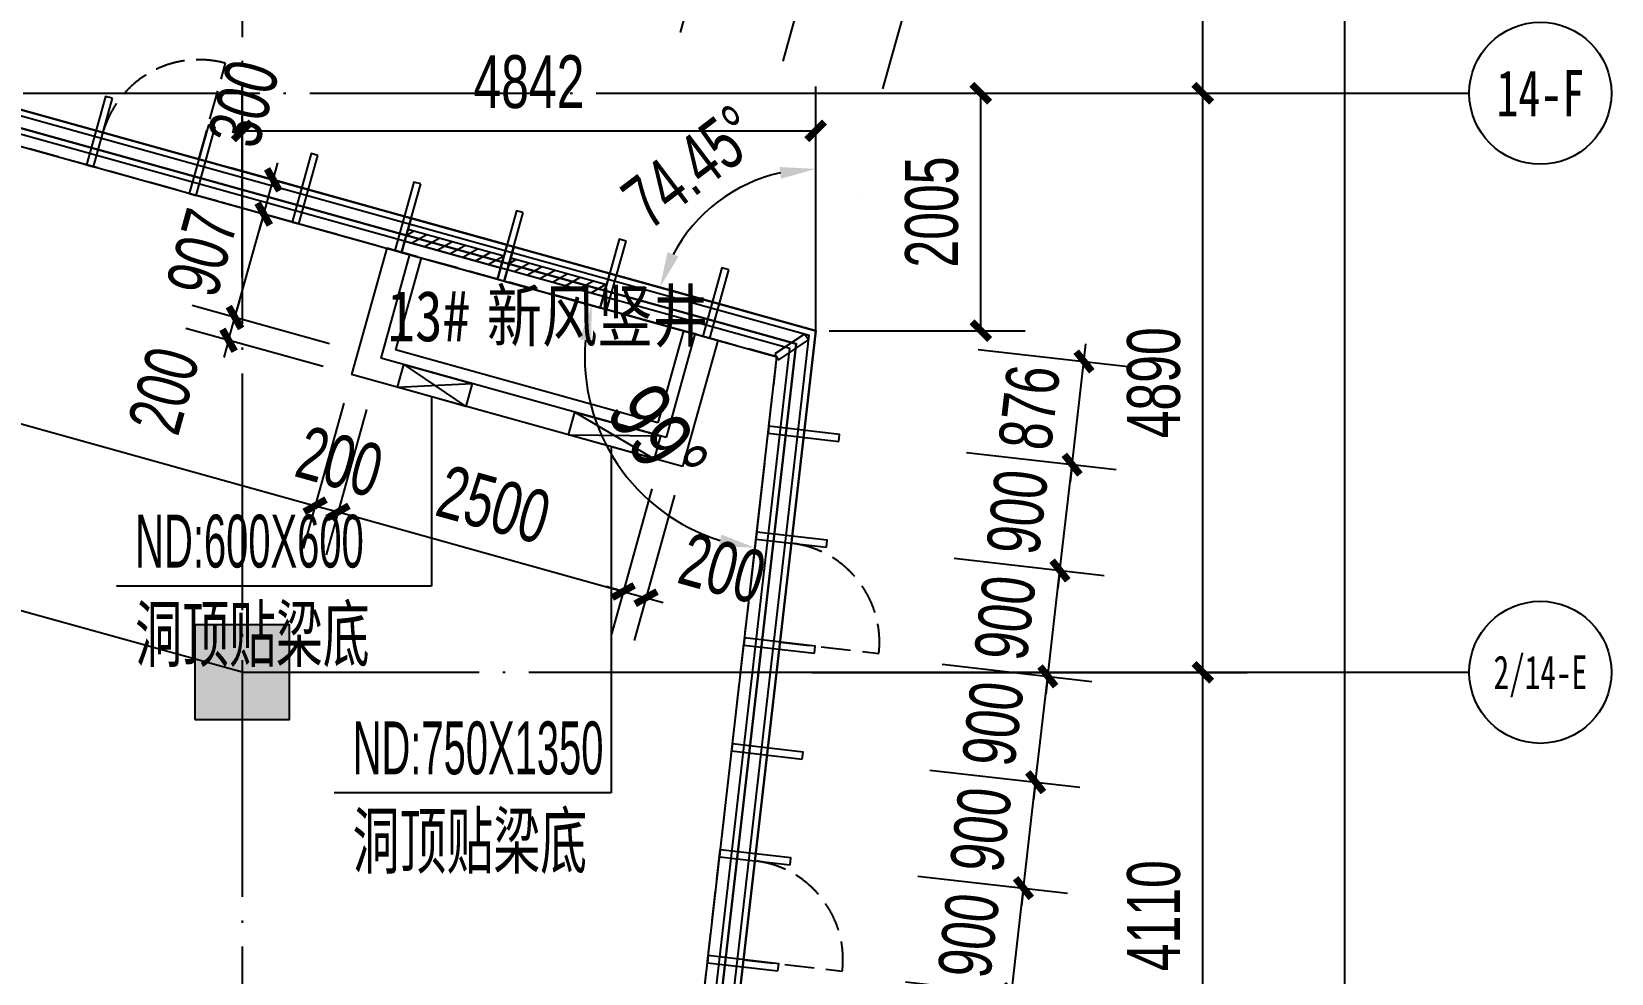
# Model space of a CAD drawing. Extents: x -409435 to 356702, y -107829 to 330904.
# Drawn here: x 114122 to 127460, y 211568 to 219521 of the extents above; entities that cross this region are included whole.
import ezdxf
from ezdxf.enums import TextEntityAlignment as Align
from ezdxf.xclip import XClip

# ---------------------------------------------------------------- set-up
doc = ezdxf.new("R2010")
doc.units = 0
doc.header["$LTSCALE"] = 1000
doc.header["$MEASUREMENT"] = 0
doc.header["$XCLIPFRAME"] = 0
for name, pattern in [('104-14# 核心筒$0$DOTE', [2.42, 2, -0.2, 0.02, -0.2]), ('14#楼幕墙$0$DASH', [0.35, 0.25, -0.1]), ('X-104 14#平面$0$$0$DASH', [0.35, 0.25, -0.1])]:
    doc.linetypes.add(name, pattern=pattern)
for name, color, linetype in [('01-标注_尺寸', 124, 'Continuous'), ('104-14# 核心筒$0$01-标注_轴线坐标', 132, 'Continuous'), ('104-14# 核心筒$0$A-C_玻璃幕墙', 140, 'Continuous'), ('104-14# 核心筒$0$A_AXIS-轴线', 36, '104-14# 核心筒$0$DOTE'), ('104-14# 核心筒$0$A_STR-砼柱', 51, 'Continuous'), ('104-14# 核心筒$0$AXIS_TEXT', 7, 'Continuous'), ('14#楼幕墙$0$A-C_玻璃幕墙', 140, 'Continuous'), ('14#楼幕墙$0$A-C_窗', 140, 'Continuous'), ('AXIS_TEXT', 7, 'Continuous'), ('PUB_HATCH', 8, 'Continuous'), ('X-104 14#平面$0$01-标注_尺寸', 124, 'Continuous'), ('X-104 14#平面$0$02-TEXT_标注', 130, 'Continuous'), ('X-104 14#平面$0$A-C_玻璃幕墙', 140, 'Continuous'), ('X-104 14#平面$0$A-C_窗', 140, 'Continuous'), ('X-104 14#平面$0$A-SUR_保温', 222, 'Continuous'), ('X-104 14#平面$0$A-TECH_暖通', 6, 'Continuous'), ('X-104 14#平面$0$A-TECH_结构', 21, 'Continuous'), ('X-104 14#平面$0$A_STR-砌块墙', 121, 'Continuous'), ('建-标注-文本', 254, 'Continuous'), ('建-标注-索引', 75, 'Continuous')]:
    doc.layers.add(name, color=color, linetype=linetype)
doc.layers.add('X-104 14#平面$0$000套内', color=226, linetype='Continuous', lineweight=30, plot=False)
doc.styles.add('104-14# 核心筒$0$_TCH_AXIS', font='STXIHEI_0.TTF', dxfattribs={"width": 0.8})
doc.styles.add('104-14# 核心筒$0$_TCH_DIM_T3', font='ros.shx', dxfattribs={"width": 0.705882, "bigfont": 'jd.shx'})
doc.styles.add('_TCH_DIM', font='ros.shx', dxfattribs={"width": 0.8, "height": 2, "bigfont": 'jd.shx'})
doc.styles.add('_TCH_DIM_T3', font='ros.shx', dxfattribs={"width": 0.705882, "bigfont": 'jd.shx'})
doc.styles.add('COMPLEX', font='COMPLEX')
doc.styles.add('X-104 14#平面$0$_TCH_DIM_T3', font='ros.shx', dxfattribs={"width": 0.8, "bigfont": 'jd.shx'})
doc.styles.add('X-104 14#平面$0$Standard', font='STXIHEI_0.TTF', dxfattribs={"width": 0.8})
doc.dimstyles.new('104-14# 核心筒$0$_TCH_ARCH&&150', dxfattribs={"dimtxt": 446.25, "dimasz": 150, "dimexe": 375, "dimexo": 450, "dimgap": 189.375, "dimtad": 1, "dimdec": 0, "dimzin": 0, "dimdsep": 46, "dimtxsty": '104-14# 核心筒$0$_TCH_DIM_T3', "dimblk": '104-14# 核心筒$0$_ArchTick', "dimcen": 0.09, "dimclrt": 7, "dimazin": 2, "dimtfac": 1, "dimtdec": 0, "dimtix": 1, "dimtmove": 2, "dimatfit": 3, "dimfxl": 0, "dimtolj": 1, "dimtzin": 0, "dimarcsym": 0})
doc.dimstyles.new('_TCH_ARCH&&150', dxfattribs={"dimtxt": 446.25, "dimasz": 150, "dimexe": 375, "dimexo": 450, "dimgap": 189.375, "dimtad": 1, "dimdec": 0, "dimzin": 0, "dimdsep": 46, "dimtxsty": '_TCH_DIM_T3', "dimblk": 'ARCHTICK', "dimcen": 0.09, "dimclrt": 7, "dimazin": 2, "dimtfac": 1, "dimtdec": 0, "dimtix": 1, "dimtmove": 2, "dimatfit": 3, "dimfxl": 0, "dimtolj": 1, "dimtzin": 0, "dimarcsym": 0})
doc.dimstyles.new('_TCH_ARROW&&150', dxfattribs={"dimtxt": 446.25, "dimasz": 300, "dimexe": 375, "dimexo": 450, "dimgap": 150, "dimtad": 1, "dimdec": 0, "dimzin": 0, "dimdsep": 46, "dimtxsty": '_TCH_DIM_T3', "dimcen": 0.09, "dimclrt": 7, "dimazin": 2, "dimtfac": 1, "dimtdec": 0, "dimtix": 1, "dimtmove": 2, "dimatfit": 3, "dimfxl": 0, "dimtolj": 1, "dimtzin": 0, "dimarcsym": 0})
doc.dimstyles.new('X-104 14#平面$0$_TCH_ARROW&&150', dxfattribs={"dimtxt": 525, "dimasz": 300, "dimexe": 375, "dimexo": 450, "dimgap": 150, "dimtad": 1, "dimdec": 0, "dimzin": 0, "dimdsep": 46, "dimtxsty": 'X-104 14#平面$0$_TCH_DIM_T3', "dimcen": 0.09, "dimclrt": 7, "dimazin": 2, "dimtfac": 1, "dimtdec": 0, "dimtix": 1, "dimtmove": 2, "dimatfit": 3, "dimfxl": 0, "dimtolj": 1, "dimtzin": 0, "dimarcsym": 0})

# ---------------------------------------------------------------- blocks, each defined once
blk = doc.blocks.new('14#楼幕墙$0$A$C103B1A8E')
blk.add_lwpolyline([(0, 0), (60, 0), (60, 600), (0, 600)], close=True)
blk = doc.blocks.new('14#楼幕墙$0$A$C678332E3')
blk.add_lwpolyline([(0, 0), (60, 0), (60, 300), (0, 300)], close=True)
blk = doc.blocks.new('14#楼幕墙$0$A$C140B3602')
for name, p, rotation in [('14#楼幕墙$0$A$C103B1A8E', (98175, 38042), 163.4518973651107), ('14#楼幕墙$0$A$C103B1A8E', (99038, 37785), 163.4518973651107), ('14#楼幕墙$0$A$C103B1A8E', (99901, 37529), 163.4518973651107), ('14#楼幕墙$0$A$C103B1A8E', (100764, 37273), 163.4518973651107), ('14#楼幕墙$0$A$C103B1A8E', (101626, 37016), 163.4518973651107), ('14#楼幕墙$0$A$C103B1A8E', (102489, 36760), 163.4518973651107), ('14#楼幕墙$0$A$C103B1A8E', (103352, 36504), 163.4518973651107), ('14#楼幕墙$0$A$C678332E3', (103729, 35786), 302.9519313582247), ('14#楼幕墙$0$A$C103B1A8E', (104255, 35038), 82.45189736510383), ('14#楼幕墙$0$A$C103B1A8E', (104136, 34146), 82.45189736510383), ('14#楼幕墙$0$A$C103B1A8E', (104018, 33254), 82.45189736510383), ('14#楼幕墙$0$A$C103B1A8E', (103900, 32361), 82.45189736510383), ('14#楼幕墙$0$A$C103B1A8E', (103782, 31469), 82.45189736510383), ('14#楼幕墙$0$A$C103B1A8E', (103664, 30577), 82.45189736510383)]:
    blk.add_blockref(name, p, dxfattribs=dict(rotation=rotation))
blk = doc.blocks.new('14#楼幕墙$0$A$C2CD63A88')
at = {"linetype": '14#楼幕墙$0$DASH'}
blk.add_lwpolyline([(0, 670), (0, -170)], dxfattribs=at)
blk.add_arc((0, 670), 840, 270, 0, dxfattribs=at)
blk = doc.blocks.new('14#楼幕墙')
at = {"layer": '14#楼幕墙$0$A-C_玻璃幕墙'}
for p, q in [((99427, 222925), (120742, 216995)), ((99462, 222863), (120687, 216958)), ((99566, 222679), (120524, 216848)), ((99636, 222556), (120415, 216774)), ((117508, 189261), (120687, 216958)), ((117563, 189300), (120742, 216995)), ((117234, 189066), (120415, 216774)), ((117344, 189144), (120524, 216848))]:
    blk.add_line(p, q, dxfattribs=at)
blk.add_lwpolyline([(120742, 216995), (99427, 222925), (92266, 197155), (62308, 195791), (62738, 196820), (22065, 195795), (17309, 179208), (53491, 179840), (52927, 177185), (83500, 178466), (82418, 175654), (109062, 173768), (119297, 188914), (117563, 189300)], close=True, dxfattribs=at)
at = {"layer": '14#楼幕墙$0$A-C_玻璃幕墙', "rotation": 1.000000000000248}
blk.add_blockref('14#楼幕墙$0$A$C140B3602', (17309, 179208), dxfattribs=at)
at = {"layer": '14#楼幕墙$0$A-C_窗'}
for p, rotation in [((115714, 219089), 164.4518973650736), ((121106, 214289), 83.45189736509042), ((120798, 211607), 83.45189736509042)]:
    blk.add_blockref('14#楼幕墙$0$A$C2CD63A88', p, dxfattribs=dict(at, rotation=rotation))
blk = doc.blocks.new('_FZH')
blk.add_lwpolyline([(-0.5, -0.5), (0.5, -0.5), (0.5, 0.5), (-0.5, 0.5)], close=True)
at = {"layer": 'PUB_HATCH'}
blk.add_solid([(-0.5, -0.5), (0.5, -0.5), (-0.5, 0.5), (0.5, 0.5)], dxfattribs=at)
blk = doc.blocks.new('_AXISO')
blk.add_circle((0, 0), 0.5)
at = {"layer": 'AXIS_TEXT', "style": 'COMPLEX', "width": 1.041667}
blk.add_attdef('A', text='', height=0.56, dxfattribs=at).set_placement((-0.25, -0.28), (0.25, -0.28), align=Align.FIT)
blk = doc.blocks.new('104-14# 核心筒$0$_ArchTick')
at = {"color": 0, "linetype": 'ByBlock', "const_width": 0.4}
blk.add_lwpolyline([(-0.5, -0.5), (0.5, 0.5)], dxfattribs=at)
blk = doc.blocks.new('*D2816')
at = {"layer": '104-14# 核心筒$0$01-标注_轴线坐标', "color": 0, "lineweight": -2, "transparency": 16777216}
for p, q in [((120710, 214110), (124385, 214110)), ((124010, 210000), (124010, 214110)), ((120710, 210000), (124385, 210000))]:
    blk.add_line(p, q, dxfattribs=at)
at = {"layer": 'Defpoints', "color": 0, "transparency": 16777216}
for p in [(120260, 214110), (124010, 214110), (120260, 210000)]:
    blk.add_point(p, dxfattribs=at)
at = {"layer": '104-14# 核心筒$0$01-标注_轴线坐标', "color": 0, "lineweight": -2, "transparency": 16777216, "xscale": 150, "yscale": 150, "zscale": 150}
for p, rotation in [((124010, 214110), 90), ((124010, 210000), 270)]:
    blk.add_blockref('104-14# 核心筒$0$_ArchTick', p, dxfattribs=dict(at, rotation=rotation))
at = {"layer": '104-14# 核心筒$0$01-标注_轴线坐标', "color": 7, "transparency": 16777216, "insert": (123597, 212055), "char_height": 446.2, "attachment_point": 5, "rotation": 90, "style": '104-14# 核心筒$0$_TCH_DIM_T3'}
blk.add_mtext('\\A1;4110', dxfattribs=at)
blk = doc.blocks.new('*D2817')
at = {"layer": '104-14# 核心筒$0$01-标注_轴线坐标', "color": 0, "lineweight": -2, "transparency": 16777216}
for p, q in [((120710, 219000), (124385, 219000)), ((124010, 214110), (124010, 219000)), ((120710, 214110), (124385, 214110))]:
    blk.add_line(p, q, dxfattribs=at)
at = {"layer": 'Defpoints', "color": 0, "transparency": 16777216}
for p in [(120260, 219000), (124010, 219000), (120260, 214110)]:
    blk.add_point(p, dxfattribs=at)
at = {"layer": '104-14# 核心筒$0$01-标注_轴线坐标', "color": 0, "lineweight": -2, "transparency": 16777216, "xscale": 150, "yscale": 150, "zscale": 150}
for p, rotation in [((124010, 219000), 90), ((124010, 214110), 270)]:
    blk.add_blockref('104-14# 核心筒$0$_ArchTick', p, dxfattribs=dict(at, rotation=rotation))
at = {"layer": '104-14# 核心筒$0$01-标注_轴线坐标', "color": 7, "transparency": 16777216, "insert": (123597, 216555), "char_height": 446.2, "attachment_point": 5, "rotation": 90, "style": '104-14# 核心筒$0$_TCH_DIM_T3'}
blk.add_mtext('\\A1;4890', dxfattribs=at)
blk = doc.blocks.new('*D2818')
at = {"layer": '104-14# 核心筒$0$01-标注_轴线坐标', "color": 0, "lineweight": -2, "transparency": 16777216}
for p, q in [((120710, 222925), (124385, 222925)), ((124010, 219000), (124010, 222925)), ((120710, 219000), (124385, 219000))]:
    blk.add_line(p, q, dxfattribs=at)
at = {"layer": 'Defpoints', "color": 0, "transparency": 16777216}
for p in [(120260, 222925), (124010, 222925), (120260, 219000)]:
    blk.add_point(p, dxfattribs=at)
at = {"layer": '104-14# 核心筒$0$01-标注_轴线坐标', "color": 0, "lineweight": -2, "transparency": 16777216, "xscale": 150, "yscale": 150, "zscale": 150}
for p, rotation in [((124010, 222925), 90), ((124010, 219000), 270)]:
    blk.add_blockref('104-14# 核心筒$0$_ArchTick', p, dxfattribs=dict(at, rotation=rotation))
at = {"layer": '104-14# 核心筒$0$01-标注_轴线坐标', "color": 7, "transparency": 16777216, "insert": (123597, 220963), "char_height": 446.2, "attachment_point": 5, "rotation": 90, "style": '104-14# 核心筒$0$_TCH_DIM_T3'}
blk.add_mtext('\\A1;3925', dxfattribs=at)
blk = doc.blocks.new('*D2875')
at = {"layer": '104-14# 核心筒$0$01-标注_轴线坐标', "color": 0, "lineweight": -2, "transparency": 16777216}
for p, q in [((120710, 222925), (125585, 222925)), ((125210, 173284), (125210, 222925)), ((120710, 173284), (125585, 173284))]:
    blk.add_line(p, q, dxfattribs=at)
at = {"layer": 'Defpoints', "color": 0, "transparency": 16777216}
for p in [(120260, 222925), (125210, 222925), (120260, 173284)]:
    blk.add_point(p, dxfattribs=at)
at = {"layer": '104-14# 核心筒$0$01-标注_轴线坐标', "color": 0, "lineweight": -2, "transparency": 16777216, "xscale": 150, "yscale": 150, "zscale": 150}
for p, rotation in [((125210, 222925), 90), ((125210, 173284), 270)]:
    blk.add_blockref('104-14# 核心筒$0$_ArchTick', p, dxfattribs=dict(at, rotation=rotation))
at = {"layer": '104-14# 核心筒$0$01-标注_轴线坐标', "color": 7, "transparency": 16777216, "insert": (124797, 198104), "char_height": 446.2, "attachment_point": 5, "rotation": 90, "style": '104-14# 核心筒$0$_TCH_DIM_T3'}
blk.add_mtext('\\A1;49641', dxfattribs=at)
blk = doc.blocks.new('*U387')
h = blk.add_hatch()
h.set_pattern_fill('ANSI31', color=256, scale=50)
h.set_pattern_definition([(45, (-55312.376, 120006.8), (-56.1266, 56.1266), [])])
h.paths.add_polyline_path([(-840, 100), (0, 100), (0, 200), (-840, 200)])
for points in [[(-840, 0), (0, 0), (0, 300), (-840, 300)], [(-840, 100), (0, 100), (0, 200), (-840, 200)]]:
    blk.add_lwpolyline(points, close=True)
blk = doc.blocks.new('*U421')
blk.add_lwpolyline([(200, 0), (200, 600), (0, 600), (0, 0), (200, 0), (0, 600), (0, 0), (200, 600)])
blk = doc.blocks.new('*U433')
blk.add_lwpolyline([(200, 0), (200, 750), (0, 750), (0, 0), (200, 0), (0, 750), (0, 0), (200, 750)])
blk = doc.blocks.new('X-104 14#平面$0$sdfjladfiididid')
at = {"layer": 'X-104 14#平面$0$A-TECH_暖通', "xscale": -1, "rotation": 254.4518973650902}
for name, p in [('*U421', (117210, 216517)), ('*U433', (118655, 216115))]:
    blk.add_blockref(name, p, dxfattribs=at)
blk = doc.blocks.new('*D2623')
at = {"layer": 'Defpoints', "color": 0, "transparency": 16777216}
for p in [(119976, 216896), (120415, 216774), (118867, 216288), (120363, 216322)]:
    blk.add_point(p, dxfattribs=at)
at = {"layer": 'X-104 14#平面$0$01-标注_尺寸', "color": 0, "lineweight": -2, "transparency": 16777216}
for p, q in [((119542, 217017), (118490, 217310)), ((120311, 215875), (120187, 214790))]:
    blk.add_line(p, q, dxfattribs=at)
blk.add_arc((120415, 216774), 1623, 175.0598, 252.8439, dxfattribs=at)
at = {"layer": 'X-104 14#平面$0$01-标注_尺寸', "color": 0, "transparency": 16777216}
for points in [[(118749, 216923), (118847, 216905), (118851, 217209)], [(119946, 215273), (119926, 215175), (120230, 215162)]]:
    blk.add_solid(points, dxfattribs=at)
at = {"layer": 'X-104 14#平面$0$01-标注_尺寸', "color": 7, "transparency": 16777216, "insert": (119411, 216098), "char_height": 525, "attachment_point": 5, "rotation": 303.9519, "style": 'X-104 14#平面$0$_TCH_DIM_T3'}
blk.add_mtext('\\A1;99°', dxfattribs=at)
blk = doc.blocks.new('sjdfadsfiididdi')
at = {"layer": '建-标注-索引'}
for p, q in [((117499, 216437), (117499, 214837)), ((119016, 216015), (119016, 213092)), ((117499, 214837), (114840, 214837)), ((119016, 213092), (116676, 213092))]:
    blk.add_line(p, q, dxfattribs=at)
at = {"layer": '建-标注-文本', "style": '_TCH_DIM'}
for s, height, width, p in [('ND:600X600', 446.2, 0.564706, (114997, 214995)), ('洞顶贴梁底', 520.9, 0.8, (114997, 214155)), ('ND:750X1350', 446.25, 0.564706, (116833, 213249)), ('洞顶贴梁底', 520.9, 0.8, (116833, 212409))]:
    blk.add_text(s, height=height, dxfattribs=dict(at, width=width)).set_placement(p)
blk = doc.blocks.new('_ArchTick')
at = {"color": 0, "linetype": 'ByBlock', "const_width": 0.4}
blk.add_lwpolyline([(-0.5, -0.5), (0.5, 0.5)], dxfattribs=at)
blk = doc.blocks.new('*D631')
at = {"layer": '01-标注_尺寸', "color": 0, "lineweight": -2, "transparency": 16777216}
for p, q in [((120857, 219000), (122511, 219000)), ((122136, 216995), (122136, 219000)), ((120857, 216995), (122511, 216995))]:
    blk.add_line(p, q, dxfattribs=at)
at = {"layer": 'Defpoints', "color": 0, "transparency": 16777216}
for p in [(120407, 219000), (122136, 219000), (120407, 216995)]:
    blk.add_point(p, dxfattribs=at)
at = {"layer": '01-标注_尺寸', "color": 0, "lineweight": -2, "transparency": 16777216, "xscale": 150, "yscale": 150, "zscale": 150}
for p, rotation in [((122136, 219000), 90), ((122136, 216995), 270)]:
    blk.add_blockref('_ArchTick', p, dxfattribs=dict(at, rotation=rotation))
at = {"layer": '01-标注_尺寸', "color": 7, "transparency": 16777216, "insert": (121723, 217997), "char_height": 446.2, "attachment_point": 5, "rotation": 90, "style": '_TCH_DIM_T3'}
blk.add_mtext('\\A1;2005', dxfattribs=at)
blk = doc.blocks.new('*D632')
at = {"layer": '01-标注_尺寸', "color": 0, "lineweight": -2, "transparency": 16777216}
for p, q in [((115900, 217445), (115900, 219057)), ((120742, 217445), (120742, 219057)), ((115900, 218682), (120742, 218682))]:
    blk.add_line(p, q, dxfattribs=at)
at = {"layer": 'Defpoints', "color": 0, "transparency": 16777216}
for p in [(120742, 218682), (115900, 216995), (120742, 216995)]:
    blk.add_point(p, dxfattribs=at)
at = {"layer": '01-标注_尺寸', "color": 0, "lineweight": -2, "transparency": 16777216, "xscale": 150, "yscale": 150, "zscale": 150, "rotation": 180}
blk.add_blockref('_ArchTick', (115900, 218682), dxfattribs=at)
at = {"layer": '01-标注_尺寸', "color": 0, "lineweight": -2, "transparency": 16777216, "xscale": 150, "yscale": 150, "zscale": 150}
blk.add_blockref('_ArchTick', (120742, 218682), dxfattribs=at)
at = {"layer": '01-标注_尺寸', "color": 7, "transparency": 16777216, "insert": (118321, 219095), "char_height": 446.2, "attachment_point": 5, "style": '_TCH_DIM_T3'}
blk.add_mtext('\\A1;4842', dxfattribs=at)
blk = doc.blocks.new('*D633')
at = {"layer": '01-标注_尺寸', "color": 0, "lineweight": -2, "transparency": 16777216}
for p, q in [((120742, 217590), (120742, 218736)), ((120168, 217154), (119065, 217461))]:
    blk.add_line(p, q, dxfattribs=at)
blk.add_arc((120742, 216995), 1366, 102.6088, 151.8432, dxfattribs=at)
at = {"layer": '01-标注_尺寸', "color": 0, "transparency": 16777216}
for points in [[(120438, 218377), (120449, 218278), (120742, 218361)], [(119584, 217621), (119491, 217658), (119426, 217361)]]:
    blk.add_solid(points, dxfattribs=at)
at = {"layer": 'Defpoints', "color": 0, "transparency": 16777216}
for p in [(120168, 218234), (120742, 217140), (120602, 217034), (120742, 216995)]:
    blk.add_point(p, dxfattribs=at)
at = {"layer": '01-标注_尺寸', "color": 7, "transparency": 16777216, "insert": (119690, 218379), "char_height": 446.2, "attachment_point": 5, "rotation": 37.226, "style": '_TCH_DIM_T3'}
blk.add_mtext('\\A1;74.45°', dxfattribs=at)
blk = doc.blocks.new('*D1332')
at = {"layer": '01-标注_尺寸', "color": 0, "lineweight": -2, "transparency": 16777216}
for p, q in [((119358, 215660), (119017, 214432)), ((119551, 215606), (119210, 214379)), ((119117, 214793), (118973, 214834)), ((119117, 214793), (119310, 214740)), ((119310, 214740), (119455, 214700))]:
    blk.add_line(p, q, dxfattribs=at)
at = {"layer": 'Defpoints', "color": 0, "transparency": 16777216}
for p in [(119479, 216094), (119672, 216040), (119310, 214740)]:
    blk.add_point(p, dxfattribs=at)
at = {"layer": '01-标注_尺寸', "color": 0, "lineweight": -2, "transparency": 16777216, "xscale": 150, "yscale": 150, "zscale": 150}
for p, rotation in [((119117, 214793), 344.4518973649627), ((119310, 214740), 164.4518973649627)]:
    blk.add_blockref('_ArchTick', p, dxfattribs=dict(at, rotation=rotation))
at = {"layer": '01-标注_尺寸', "color": 7, "transparency": 16777216, "insert": (119955, 214988), "char_height": 446.2, "attachment_point": 5, "rotation": 344.4519, "style": '_TCH_DIM_T3'}
blk.add_mtext('\\A1;200', dxfattribs=at)
blk = doc.blocks.new('*D1333')
at = {"layer": '01-标注_尺寸', "color": 0, "lineweight": -2, "transparency": 16777216}
for p, q in [((116950, 216330), (116608, 215102)), ((119358, 215660), (119017, 214432)), ((116709, 215464), (119117, 214793))]:
    blk.add_line(p, q, dxfattribs=at)
at = {"layer": 'Defpoints', "color": 0, "transparency": 16777216}
for p in [(117071, 216764), (119479, 216094), (119117, 214793)]:
    blk.add_point(p, dxfattribs=at)
at = {"layer": '01-标注_尺寸', "color": 0, "lineweight": -2, "transparency": 16777216, "xscale": 150, "yscale": 150, "zscale": 150}
for p, rotation in [((116709, 215464), 164.4518973649601), ((119117, 214793), 344.4518973649601)]:
    blk.add_blockref('_ArchTick', p, dxfattribs=dict(at, rotation=rotation))
at = {"layer": '01-标注_尺寸', "color": 7, "transparency": 16777216, "insert": (118024, 215526), "char_height": 446.2, "attachment_point": 5, "rotation": 344.4519, "style": '_TCH_DIM_T3'}
blk.add_mtext('\\A1;2500', dxfattribs=at)
blk = doc.blocks.new('*D1334')
at = {"layer": '01-标注_尺寸', "color": 0, "lineweight": -2, "transparency": 16777216}
for p, q in [((116757, 216384), (116416, 215156)), ((116950, 216330), (116608, 215102)), ((116516, 215517), (116709, 215464))]:
    blk.add_line(p, q, dxfattribs=at)
at = {"layer": 'Defpoints', "color": 0, "transparency": 16777216}
for p in [(116878, 216817), (117071, 216764), (116709, 215464)]:
    blk.add_point(p, dxfattribs=at)
at = {"layer": '01-标注_尺寸', "color": 0, "lineweight": -2, "transparency": 16777216, "xscale": 150, "yscale": 150, "zscale": 150}
for p, rotation in [((116516, 215517), 164.4518973649599), ((116709, 215464), 344.4518973649599)]:
    blk.add_blockref('_ArchTick', p, dxfattribs=dict(at, rotation=rotation))
at = {"layer": '01-标注_尺寸', "color": 7, "transparency": 16777216, "insert": (116723, 215888), "char_height": 446.2, "attachment_point": 5, "rotation": 344.4519, "style": '_TCH_DIM_T3'}
blk.add_mtext('\\A1;200', dxfattribs=at)
blk = doc.blocks.new('*D1335')
at = {"layer": '01-标注_尺寸', "color": 0, "lineweight": -2, "transparency": 16777216}
for p, q in [((109558, 218387), (109216, 217159)), ((109316, 217520), (116516, 215517)), ((116757, 216384), (116416, 215156))]:
    blk.add_line(p, q, dxfattribs=at)
at = {"layer": 'Defpoints', "color": 0, "transparency": 16777216}
for p in [(109678, 218820), (116878, 216817), (116516, 215517)]:
    blk.add_point(p, dxfattribs=at)
at = {"layer": '01-标注_尺寸', "color": 0, "lineweight": -2, "transparency": 16777216, "xscale": 150, "yscale": 150, "zscale": 150}
for p, rotation in [((109316, 217520), 164.4518973649602), ((116516, 215517), 344.4518973649602)]:
    blk.add_blockref('_ArchTick', p, dxfattribs=dict(at, rotation=rotation))
at = {"layer": '01-标注_尺寸', "color": 7, "transparency": 16777216, "insert": (113027, 216916), "char_height": 446.2, "attachment_point": 5, "rotation": 344.4519, "style": '_TCH_DIM_T3'}
blk.add_mtext('\\A1;7473', dxfattribs=at)
blk = doc.blocks.new('*D1336')
at = {"layer": '01-标注_尺寸', "color": 0, "lineweight": -2, "transparency": 16777216}
for p, q in [((116960, 218047), (115801, 218369)), ((116162, 218269), (116202, 218413)), ((116082, 217980), (116162, 218269)), ((116880, 217758), (115720, 218080)), ((116082, 217980), (116041, 217835))]:
    blk.add_line(p, q, dxfattribs=at)
at = {"layer": 'Defpoints', "color": 0, "transparency": 16777216}
for p in [(116162, 218269), (117394, 217926), (117314, 217637)]:
    blk.add_point(p, dxfattribs=at)
at = {"layer": '01-标注_尺寸', "color": 0, "lineweight": -2, "transparency": 16777216, "xscale": 150, "yscale": 150, "zscale": 150}
for p, rotation in [((116162, 218269), 254.4518973650912), ((116082, 217980), 74.45189736509117)]:
    blk.add_blockref('_ArchTick', p, dxfattribs=dict(at, rotation=rotation))
at = {"layer": '01-标注_尺寸', "color": 7, "transparency": 16777216, "insert": (115913, 218914), "char_height": 446.2, "attachment_point": 5, "rotation": 74.4519, "style": '_TCH_DIM_T3'}
blk.add_mtext('\\A1;300', dxfattribs=at)
blk = doc.blocks.new('*D1337')
at = {"layer": '01-标注_尺寸', "color": 0, "lineweight": -2, "transparency": 16777216}
for p, q in [((116880, 217758), (115720, 218080)), ((115839, 217106), (116082, 217980)), ((116637, 216884), (115477, 217207))]:
    blk.add_line(p, q, dxfattribs=at)
at = {"layer": 'Defpoints', "color": 0, "transparency": 16777216}
for p in [(116082, 217980), (117314, 217637), (117071, 216764)]:
    blk.add_point(p, dxfattribs=at)
at = {"layer": '01-标注_尺寸', "color": 0, "lineweight": -2, "transparency": 16777216, "xscale": 150, "yscale": 150, "zscale": 150}
for p, rotation in [((116082, 217980), 74.4518973650917), ((115839, 217106), 254.4518973650917)]:
    blk.add_blockref('_ArchTick', p, dxfattribs=dict(at, rotation=rotation))
at = {"layer": '01-标注_尺寸', "color": 7, "transparency": 16777216, "insert": (115563, 217654), "char_height": 446.2, "attachment_point": 5, "rotation": 74.4519, "style": '_TCH_DIM_T3'}
blk.add_mtext('\\A1;907', dxfattribs=at)
blk = doc.blocks.new('*D1338')
at = {"layer": '01-标注_尺寸', "color": 0, "lineweight": -2, "transparency": 16777216}
for p, q in [((116637, 216884), (115477, 217207)), ((115839, 217106), (115879, 217251)), ((116583, 216692), (115424, 217014)), ((115785, 216914), (115839, 217106)), ((115785, 216914), (115745, 216769))]:
    blk.add_line(p, q, dxfattribs=at)
at = {"layer": 'Defpoints', "color": 0, "transparency": 16777216}
for p in [(115839, 217106), (117071, 216764), (117017, 216571)]:
    blk.add_point(p, dxfattribs=at)
at = {"layer": '01-标注_尺寸', "color": 0, "lineweight": -2, "transparency": 16777216, "xscale": 150, "yscale": 150, "zscale": 150}
for p, rotation in [((115839, 217106), 254.4518973650917), ((115785, 216914), 74.45189736509172)]:
    blk.add_blockref('_ArchTick', p, dxfattribs=dict(at, rotation=rotation))
at = {"layer": '01-标注_尺寸', "color": 7, "transparency": 16777216, "insert": (115239, 216490), "char_height": 446.2, "attachment_point": 5, "rotation": 74.4519, "style": '_TCH_DIM_T3'}
blk.add_mtext('\\A1;200', dxfattribs=at)
blk = doc.blocks.new('*D1691')
at = {"layer": '01-标注_尺寸', "color": 0, "lineweight": -2, "transparency": 16777216}
for p, q in [((121604, 212390), (122869, 212245)), ((122496, 212288), (122513, 212437)), ((122394, 211394), (122496, 212288)), ((121501, 211496), (122766, 211351)), ((122394, 211394), (122377, 211245))]:
    blk.add_line(p, q, dxfattribs=at)
at = {"layer": 'Defpoints', "color": 0, "transparency": 16777216}
for p in [(121157, 212442), (122496, 212288), (121054, 211547)]:
    blk.add_point(p, dxfattribs=at)
at = {"layer": '01-标注_尺寸', "color": 0, "lineweight": -2, "transparency": 16777216, "xscale": 150, "yscale": 150, "zscale": 150}
for p, rotation in [((122496, 212288), 263.4518973646275), ((122394, 211394), 83.4518973646275)]:
    blk.add_blockref('_ArchTick', p, dxfattribs=dict(at, rotation=rotation))
at = {"layer": '01-标注_尺寸', "color": 7, "transparency": 16777216, "insert": (122035, 211888), "char_height": 446.2, "attachment_point": 5, "rotation": 83.4519, "style": '_TCH_DIM_T3'}
blk.add_mtext('\\A1;900', dxfattribs=at)
blk = doc.blocks.new('*D1692')
at = {"layer": '01-标注_尺寸', "color": 0, "lineweight": -2, "transparency": 16777216}
for p, q in [((121707, 213284), (122971, 213139)), ((122599, 213182), (122616, 213331)), ((122496, 212288), (122599, 213182)), ((121604, 212390), (122869, 212245)), ((122496, 212288), (122479, 212139))]:
    blk.add_line(p, q, dxfattribs=at)
at = {"layer": 'Defpoints', "color": 0, "transparency": 16777216}
for p in [(121260, 213336), (122599, 213182), (121157, 212442)]:
    blk.add_point(p, dxfattribs=at)
at = {"layer": '01-标注_尺寸', "color": 0, "lineweight": -2, "transparency": 16777216, "xscale": 150, "yscale": 150, "zscale": 150}
for p, rotation in [((122599, 213182), 263.4518973646262), ((122496, 212288), 83.45189736462622)]:
    blk.add_blockref('_ArchTick', p, dxfattribs=dict(at, rotation=rotation))
at = {"layer": '01-标注_尺寸', "color": 7, "transparency": 16777216, "insert": (122138, 212782), "char_height": 446.2, "attachment_point": 5, "rotation": 83.4519, "style": '_TCH_DIM_T3'}
blk.add_mtext('\\A1;900', dxfattribs=at)
blk = doc.blocks.new('*D1693')
at = {"layer": '01-标注_尺寸', "color": 0, "lineweight": -2, "transparency": 16777216}
for p, q in [((122702, 214076), (122719, 214225)), ((121809, 214179), (123074, 214033)), ((122599, 213182), (122702, 214076)), ((121707, 213284), (122971, 213139)), ((122599, 213182), (122582, 213033))]:
    blk.add_line(p, q, dxfattribs=at)
at = {"layer": 'Defpoints', "color": 0, "transparency": 16777216}
for p in [(121362, 214230), (122702, 214076), (121260, 213336)]:
    blk.add_point(p, dxfattribs=at)
at = {"layer": '01-标注_尺寸', "color": 0, "lineweight": -2, "transparency": 16777216, "xscale": 150, "yscale": 150, "zscale": 150}
for p, rotation in [((122702, 214076), 263.4518973646267), ((122599, 213182), 83.4518973646267)]:
    blk.add_blockref('_ArchTick', p, dxfattribs=dict(at, rotation=rotation))
at = {"layer": '01-标注_尺寸', "color": 7, "transparency": 16777216, "insert": (122240, 213676), "char_height": 446.2, "attachment_point": 5, "rotation": 83.4519, "style": '_TCH_DIM_T3'}
blk.add_mtext('\\A1;900', dxfattribs=at)
blk = doc.blocks.new('*D1694')
at = {"layer": '01-标注_尺寸', "color": 0, "lineweight": -2, "transparency": 16777216}
for p, q in [((121912, 215073), (123177, 214927)), ((122804, 214970), (122821, 215119)), ((122702, 214076), (122804, 214970)), ((121809, 214179), (123074, 214033)), ((122702, 214076), (122684, 213927))]:
    blk.add_line(p, q, dxfattribs=at)
at = {"layer": 'Defpoints', "color": 0, "transparency": 16777216}
for p in [(121465, 215124), (122804, 214970), (121362, 214230)]:
    blk.add_point(p, dxfattribs=at)
at = {"layer": '01-标注_尺寸', "color": 0, "lineweight": -2, "transparency": 16777216, "xscale": 150, "yscale": 150, "zscale": 150}
for p, rotation in [((122804, 214970), 263.4518973646266), ((122702, 214076), 83.45189736462663)]:
    blk.add_blockref('_ArchTick', p, dxfattribs=dict(at, rotation=rotation))
at = {"layer": '01-标注_尺寸', "color": 7, "transparency": 16777216, "insert": (122343, 214570), "char_height": 446.2, "attachment_point": 5, "rotation": 83.4519, "style": '_TCH_DIM_T3'}
blk.add_mtext('\\A1;900', dxfattribs=at)
blk = doc.blocks.new('*D1695')
at = {"layer": '01-标注_尺寸', "color": 0, "lineweight": -2, "transparency": 16777216}
for p, q in [((122015, 215967), (123279, 215822)), ((122907, 215864), (122924, 216013)), ((122804, 214970), (122907, 215864)), ((121912, 215073), (123177, 214927)), ((122804, 214970), (122787, 214821))]:
    blk.add_line(p, q, dxfattribs=at)
at = {"layer": 'Defpoints', "color": 0, "transparency": 16777216}
for p in [(121568, 216018), (122907, 215864), (121465, 215124)]:
    blk.add_point(p, dxfattribs=at)
at = {"layer": '01-标注_尺寸', "color": 0, "lineweight": -2, "transparency": 16777216, "xscale": 150, "yscale": 150, "zscale": 150}
for p, rotation in [((122907, 215864), 263.4518973646265), ((122804, 214970), 83.45189736462655)]:
    blk.add_blockref('_ArchTick', p, dxfattribs=dict(at, rotation=rotation))
at = {"layer": '01-标注_尺寸', "color": 7, "transparency": 16777216, "insert": (122446, 215464), "char_height": 446.2, "attachment_point": 5, "rotation": 83.4519, "style": '_TCH_DIM_T3'}
blk.add_mtext('\\A1;900', dxfattribs=at)
blk = doc.blocks.new('*D1696')
at = {"layer": '01-标注_尺寸', "color": 0, "lineweight": -2, "transparency": 16777216}
for p, q in [((123007, 216735), (123024, 216884)), ((122114, 216837), (123379, 216692)), ((122907, 215864), (123007, 216735)), ((122015, 215967), (123279, 215822)), ((122907, 215864), (122890, 215715))]:
    blk.add_line(p, q, dxfattribs=at)
at = {"layer": 'Defpoints', "color": 0, "transparency": 16777216}
for p in [(121667, 216888), (123007, 216735), (121568, 216018)]:
    blk.add_point(p, dxfattribs=at)
at = {"layer": '01-标注_尺寸', "color": 0, "lineweight": -2, "transparency": 16777216, "xscale": 150, "yscale": 150, "zscale": 150}
for p, rotation in [((123007, 216735), 263.4518973646271), ((122907, 215864), 83.4518973646272)]:
    blk.add_blockref('_ArchTick', p, dxfattribs=dict(at, rotation=rotation))
at = {"layer": '01-标注_尺寸', "color": 7, "transparency": 16777216, "insert": (122547, 216347), "char_height": 446.2, "attachment_point": 5, "rotation": 83.4519, "style": '_TCH_DIM_T3'}
blk.add_mtext('\\A1;876', dxfattribs=at)
blk = doc.blocks.new('*D1734')
at = {"layer": '01-标注_尺寸', "color": 0, "lineweight": -2, "transparency": 16777216}
for p, q in [((120467, 219270), (120761, 220327)), ((121310, 219036), (121604, 220093)), ((120660, 219966), (120516, 220006)), ((120660, 219966), (121503, 219731)), ((121503, 219731), (121648, 219691))]:
    blk.add_line(p, q, dxfattribs=at)
at = {"layer": 'Defpoints', "color": 0, "transparency": 16777216}
for p in [(121503, 219731), (120346, 218837), (121189, 218602)]:
    blk.add_point(p, dxfattribs=at)
at = {"layer": '01-标注_尺寸', "color": 0, "lineweight": -2, "transparency": 16777216, "xscale": 150, "yscale": 150, "zscale": 150}
for p, rotation in [((120660, 219966), 344.45189736511), ((121503, 219731), 164.4518973651099)]:
    blk.add_blockref('_ArchTick', p, dxfattribs=dict(at, rotation=rotation))
at = {"layer": '01-标注_尺寸', "color": 7, "transparency": 16777216, "insert": (121192, 220246), "char_height": 446.2, "attachment_point": 5, "rotation": 344.4519, "style": '_TCH_DIM_T3'}
blk.add_mtext('\\A1;875', dxfattribs=at)
blk = doc.blocks.new('*D1735')
at = {"layer": '01-标注_尺寸', "color": 0, "lineweight": -2, "transparency": 16777216}
for p, q in [((119600, 219512), (119894, 220568)), ((119793, 220207), (119649, 220247)), ((119793, 220207), (120660, 219966)), ((120467, 219270), (120761, 220327)), ((120660, 219966), (120805, 219926))]:
    blk.add_line(p, q, dxfattribs=at)
at = {"layer": 'Defpoints', "color": 0, "transparency": 16777216}
for p in [(120660, 219966), (119479, 219078), (120346, 218837)]:
    blk.add_point(p, dxfattribs=at)
at = {"layer": '01-标注_尺寸', "color": 0, "lineweight": -2, "transparency": 16777216, "xscale": 150, "yscale": 150, "zscale": 150}
for p, rotation in [((119793, 220207), 344.4518973651092), ((120660, 219966), 164.4518973651093)]:
    blk.add_blockref('_ArchTick', p, dxfattribs=dict(at, rotation=rotation))
at = {"layer": '01-标注_尺寸', "color": 7, "transparency": 16777216, "insert": (120337, 220484), "char_height": 446.2, "attachment_point": 5, "rotation": 344.4519, "style": '_TCH_DIM_T3'}
blk.add_mtext('\\A1;900', dxfattribs=at)
blk = doc.blocks.new('*D1736')
at = {"layer": '01-标注_尺寸', "color": 0, "lineweight": -2, "transparency": 16777216}
for p, q in [((118733, 219753), (119027, 220810)), ((118926, 220448), (118782, 220488)), ((119600, 219512), (119894, 220568)), ((118926, 220448), (119793, 220207)), ((119793, 220207), (119938, 220167))]:
    blk.add_line(p, q, dxfattribs=at)
at = {"layer": 'Defpoints', "color": 0, "transparency": 16777216}
for p in [(119793, 220207), (118612, 219319), (119479, 219078)]:
    blk.add_point(p, dxfattribs=at)
at = {"layer": '01-标注_尺寸', "color": 0, "lineweight": -2, "transparency": 16777216, "xscale": 150, "yscale": 150, "zscale": 150}
for p, rotation in [((118926, 220448), 344.4518973651089), ((119793, 220207), 164.4518973651088)]:
    blk.add_blockref('_ArchTick', p, dxfattribs=dict(at, rotation=rotation))
at = {"layer": '01-标注_尺寸', "color": 7, "transparency": 16777216, "insert": (119470, 220725), "char_height": 446.2, "attachment_point": 5, "rotation": 344.4519, "style": '_TCH_DIM_T3'}
blk.add_mtext('\\A1;900', dxfattribs=at)
blk = doc.blocks.new('*D1737')
at = {"layer": '01-标注_尺寸', "color": 0, "lineweight": -2, "transparency": 16777216}
for p, q in [((117866, 219994), (118160, 221051)), ((118733, 219753), (119027, 220810)), ((118059, 220690), (117915, 220730)), ((118059, 220690), (118926, 220448)), ((118926, 220448), (119071, 220408))]:
    blk.add_line(p, q, dxfattribs=at)
at = {"layer": 'Defpoints', "color": 0, "transparency": 16777216}
for p in [(118926, 220448), (117745, 219561), (118612, 219319)]:
    blk.add_point(p, dxfattribs=at)
at = {"layer": '01-标注_尺寸', "color": 0, "lineweight": -2, "transparency": 16777216, "xscale": 150, "yscale": 150, "zscale": 150}
for p, rotation in [((118059, 220690), 344.4518973651092), ((118926, 220448), 164.4518973651093)]:
    blk.add_blockref('_ArchTick', p, dxfattribs=dict(at, rotation=rotation))
at = {"layer": '01-标注_尺寸', "color": 7, "transparency": 16777216, "insert": (118603, 220966), "char_height": 446.2, "attachment_point": 5, "rotation": 344.4519, "style": '_TCH_DIM_T3'}
blk.add_mtext('\\A1;900', dxfattribs=at)
blk = doc.blocks.new('104-14# 核心筒')
at = {"layer": '104-14# 核心筒$0$01-标注_轴线坐标'}
for p, q in [((120259.9, 219000), (126259.9, 219000)), ((120259.9, 214110.4), (126259.9, 214110.4))]:
    blk.add_line(p, q, dxfattribs=at)
at = {"layer": '104-14# 核心筒$0$A-C_玻璃幕墙'}
blk.add_lwpolyline([(82417.6, 175653.6), (83499.8, 178465.9), (52926.6, 177184.7), (53491, 179839.8), (17309.3, 179208.2), (22065.4, 195794.6), (62738.3, 196820), (62307.5, 195791.2), (92265.6, 197155.1), (99426.9, 222925), (120741.8, 216994.6), (117562.9, 189300.5), (119297.3, 188914.5), (109062.3, 173767.9), (82417.6, 175653.6)], dxfattribs=at)
at = {"layer": '104-14# 核心筒$0$A_AXIS-轴线'}
for p, q in [((115900, 228733.6), (115900, 169654.9)), ((-9370.1, 219000), (120259.9, 219000)), ((115900, 214110.4), (99509.6, 218670.7))]:
    blk.add_line(p, q, dxfattribs=at)
blk.add_lwpolyline([(115900, 214110.4), (120259.9, 214110.4)], dxfattribs=at)
at = {"layer": '104-14# 核心筒$0$01-标注_轴线坐标'}
ref = blk.add_blockref('_AXISO', (126859.9, 219000), dxfattribs=dict(at, xscale=1200, yscale=1200, zscale=1200))
ref.add_attrib('A', '14-F', dxfattribs={"layer": '104-14# 核心筒$0$AXIS_TEXT', "height": 391.75, "style": '104-14# 核心筒$0$_TCH_AXIS', "width": 0.920042}).set_placement((126488.4, 218804.1), (127231.4, 218804.1), align=Align.FIT)
ref = blk.add_blockref('_AXISO', (126859.9, 214110.4), dxfattribs=dict(at, xscale=1200, yscale=1200, zscale=1200))
ref.add_attrib('A', '2/14-E', dxfattribs={"layer": '104-14# 核心筒$0$AXIS_TEXT', "height": 284.08, "style": '104-14# 核心筒$0$_TCH_AXIS', "width": 0.875759}).set_placement((126464.7, 213968.3), (127255.2, 213968.3), align=Align.FIT)
at = {"layer": '104-14# 核心筒$0$A_STR-砼柱', "xscale": 800, "yscale": 800, "zscale": 800}
blk.add_blockref('_FZH', (115900, 214110.4), dxfattribs=at)
at = {"layer": '104-14# 核心筒$0$01-标注_轴线坐标'}
for p1, p2, distance, picture, middle in [((120259.9, 219000), (120259.9, 222925), -3750, '*D2818', (123597.4, 220962.5)), ((120259.9, 173283.6), (120259.9, 222925), -4950, '*D2875', (124797.4, 198104.3)), ((120259.9, 214110.4), (120259.9, 219000), -3750, '*D2817', (123597.4, 216555.2)), ((120259.9, 210000), (120259.9, 214110.4), -3750, '*D2816', (123597.4, 212055.2))]:
    dim = blk.add_aligned_dim(p1=p1, p2=p2, distance=distance, dimstyle='104-14# 核心筒$0$_TCH_ARCH&&150', dxfattribs=at)
    dim.commit()
    dim.dimension.update_dxf_attribs({"geometry": picture, "text_midpoint": middle})
blk = doc.blocks.new('X-104 14#平面')
at = {"layer": 'X-104 14#平面$0$000套内'}
blk.add_lwpolyline([(115950, 189400), (115950, 189200), (117249.4, 189200), (117398.5, 189183.4), (120578.2, 216884.4), (99531.2, 222740.3), (92350, 196898.5), (92350, 194099.9), (95650, 194099.9), (95650, 199600), (104650, 199600), (104650, 200600), (107550, 200600), (107550, 201000), (115950, 201000)], close=True, dxfattribs=at)
at = {"layer": 'X-104 14#平面$0$A-C_玻璃幕墙'}
blk.add_lwpolyline([(82417.6, 175653.6), (83499.8, 178465.9), (52926.6, 177184.7), (53491, 179839.8), (17309.3, 179208.2), (22065.4, 195794.6), (62738.3, 196820), (62307.5, 195791.2), (92265.6, 197155.1), (99426.9, 222925), (120741.8, 216994.6), (117562.9, 189300.5), (119297.3, 188914.5), (109062.3, 173767.9), (82417.6, 175653.6)], dxfattribs=at)
at = {"layer": 'X-104 14#平面$0$A-SUR_保温'}
for p, q in [((117409.9, 217610.3), (117193.7, 216833.2)), ((119625.8, 216993.7), (119409.6, 216216.7)), ((119409.6, 216216.7), (117193.7, 216833.2))]:
    blk.add_line(p, q, dxfattribs=at)
at = {"layer": 'X-104 14#平面$0$A-TECH_结构', "linetype": 'X-104 14#平面$0$$0$DASH'}
blk.add_lwpolyline([(108910.7, 174079.4), (118802, 188717.3), (117234.1, 189066.3), (120414.6, 216774.3), (99635.6, 222555.6), (95312.9, 207000.2), (89162.1, 208711.5), (77269.5, 199400), (8635.1, 199400), (5919.8, 186625.4), (-2502.5, 188415.7), (-5635.8, 173674.9), (40532.1, 175690.6), (40199.6, 173602.3), (83848.5, 175853.1)], close=True, dxfattribs=at)
at = {"layer": 'X-104 14#平面$0$A_STR-砌块墙'}
for p, q in [((117120.9, 217690.7), (116824.3, 216624.6)), ((117313.6, 217637.1), (117120.9, 217690.7)), ((117313.6, 217637.1), (117070.6, 216763.7)), ((119722.1, 216966.9), (119479.1, 216093.6)), ((119914.8, 216913.3), (119618.2, 215847.3)), ((119914.8, 216913.3), (119722.1, 216966.9)), ((119479.1, 216093.6), (117070.6, 216763.7)), ((119618.2, 215847.3), (116824.3, 216624.6))]:
    blk.add_line(p, q, dxfattribs=at)
ref = blk.add_blockref('104-14# 核心筒', (0, 0))
XClip(ref).set_block_clipping_path([(-38664.3623821461, -25500), (139216.5485069363, 330900)])
for name in ['14#楼幕墙', 'X-104 14#平面$0$sdfjladfiididid']:
    blk.add_blockref(name, (0, 0))
at = {"layer": 'X-104 14#平面$0$A-C_窗', "rotation": 344.4518973650826}
for p in [(118055.4, 217430.7), (118922.5, 217189.4)]:
    blk.add_blockref('*U387', p, dxfattribs=at)
at = {"layer": 'X-104 14#平面$0$02-TEXT_标注', "style": 'X-104 14#平面$0$Standard', "width": 0.8}
for s, p in [('13#', (117126.3, 216905.7)), ('新风竖井', (117964.5, 216905.7))]:
    blk.add_text(s, height=428.14, dxfattribs=at).set_placement(p)
at = {"layer": 'X-104 14#平面$0$01-标注_尺寸'}
dim = blk.add_angular_dim_3p(base=(118866.5749, 216287.6275), center=(120414.5613, 216774.2773), p1=(119975.9035, 216896.3246), p2=(120362.6378, 216321.9278), dimstyle='X-104 14#平面$0$_TCH_ARROW&&150', dxfattribs=at)
dim.commit()
dim.dimension.update_dxf_attribs({"geometry": '*D2623', "text_midpoint": (119410.7089, 216098.3959)})

msp = doc.modelspace()

# ---------------------------------------------------------------- linework, layer by layer
msp.add_line((121105.5, 218162.9), (121105.5, 218162.9))
at = {"layer": '01-标注_尺寸'}
msp.add_lwpolyline([(120741.8, 216994.6), (120741.8, 218162.9)], dxfattribs=at)

# ---------------------------------------------------------------- block references
for name in ['X-104 14#平面', 'sjdfadsfiididdi']:
    msp.add_blockref(name, (0, 0))

# ---------------------------------------------------------------- dimensions: what is measured, and where the dimension line sits
for p1, p2, distance, picture, middle in [((117745, 219560.6), (118612, 219319.4), 1171.8, '*D1737', (118603.2, 220966.3)), ((118612, 219319.4), (119479.1, 219078.1), 1171.8, '*D1736', (119470.2, 220725.1)), ((119479.1, 219078.1), (120346.2, 218836.9), 1171.8, '*D1735', (120337.3, 220483.8)), ((120346.2, 218836.9), (121189.1, 218602.4), 1171.8, '*D1734', (121192.3, 220245.9)), ((115900, 216994.6), (120741.8, 216994.6), 1687.6, '*D632', (118320.9, 219094.8)), ((120407.3, 216994.6), (120407.3, 219000), -1728.4, '*D631', (121723.1, 217997.3)), ((121567.5, 216018.1), (121667.4, 216888.4), -1348.1, '*D1696', (122546.9, 216346.5)), ((121464.9, 215124), (121567.5, 216018.1), -1348.1, '*D1695', (122445.7, 215464.3)), ((121362.2, 214229.8), (121464.9, 215124), -1348.1, '*D1694', (122343, 214570.2)), ((121259.6, 213335.7), (121362.2, 214229.8), -1348.1, '*D1693', (122240.4, 213676.1)), ((121157, 212441.6), (121259.6, 213335.7), -1348.1, '*D1692', (122137.8, 212782)), ((121054.3, 211547.5), (121157, 212441.6), -1348.1, '*D1691', (122035.1, 211887.8))]:
    dim = msp.add_aligned_dim(p1=p1, p2=p2, distance=distance, dimstyle='_TCH_ARCH&&150', dxfattribs=at)
    dim.commit()
    dim.dimension.update_dxf_attribs({"geometry": picture, "text_midpoint": middle})
for base, p1, p2, angle, picture, middle in [((116162, 218268.8), (117313.6, 217637.1), (117394, 217926.1), 74.4519, '*D1336', (115913.4, 218914.1)), ((115838.6, 217106.5), (117017, 216571), (117070.6, 216763.7), 74.4519, '*D1338', (115238.9, 216489.7)), ((119310, 214739.8), (119479.1, 216093.6), (119671.8, 216040), 344.4519, '*D1332', (119955.3, 214988.4))]:
    dim = msp.add_linear_dim(base=base, p1=p1, p2=p2, angle=angle, dimstyle='_TCH_ARCH&&150', dxfattribs=at)
    dim.commit()
    dim.dimension.update_dxf_attribs({"geometry": picture, "text_midpoint": middle, "dimtype": 161})
dim = msp.add_angular_dim_3p(base=(120168.5, 218234.5), center=(120741.8, 216994.6), p1=(120741.8, 217140.1), p2=(120601.6, 217033.6), dimstyle='_TCH_ARROW&&150', dxfattribs=at)
dim.commit()
dim.dimension.update_dxf_attribs({"geometry": '*D633', "text_midpoint": (119689.7, 218379.4)})
for base, p1, p2, angle, picture, middle, turn in [((116516.2, 215517.1), (109678.1, 218820.5), (116877.9, 216817.3), 344.4519, '*D1335', (113026.8, 216916.1), 344.4519), ((116081.6, 217979.8), (117070.6, 216763.7), (117313.6, 217637.1), 74.4519, '*D1337', (115562.7, 217653.7), 74.4519), ((116708.8, 215463.5), (116877.9, 216817.3), (117070.6, 216763.7), 344.4519, '*D1334', (116723.1, 215887.7), 344.4519), ((119117.4, 214793.4), (117070.6, 216763.7), (119479.1, 216093.6), 344.4519, '*D1333', (118023.7, 215525.9), 344.4519)]:
    dim = msp.add_linear_dim(base=base, p1=p1, p2=p2, angle=angle, dimstyle='_TCH_ARCH&&150', override={"dimgap": 0}, dxfattribs=at)
    dim.commit()
    dim.dimension.update_dxf_attribs({"geometry": picture, "text_midpoint": middle, "dimtype": 161, "text_rotation": turn})

doc.saveas('drawing.dxf')
